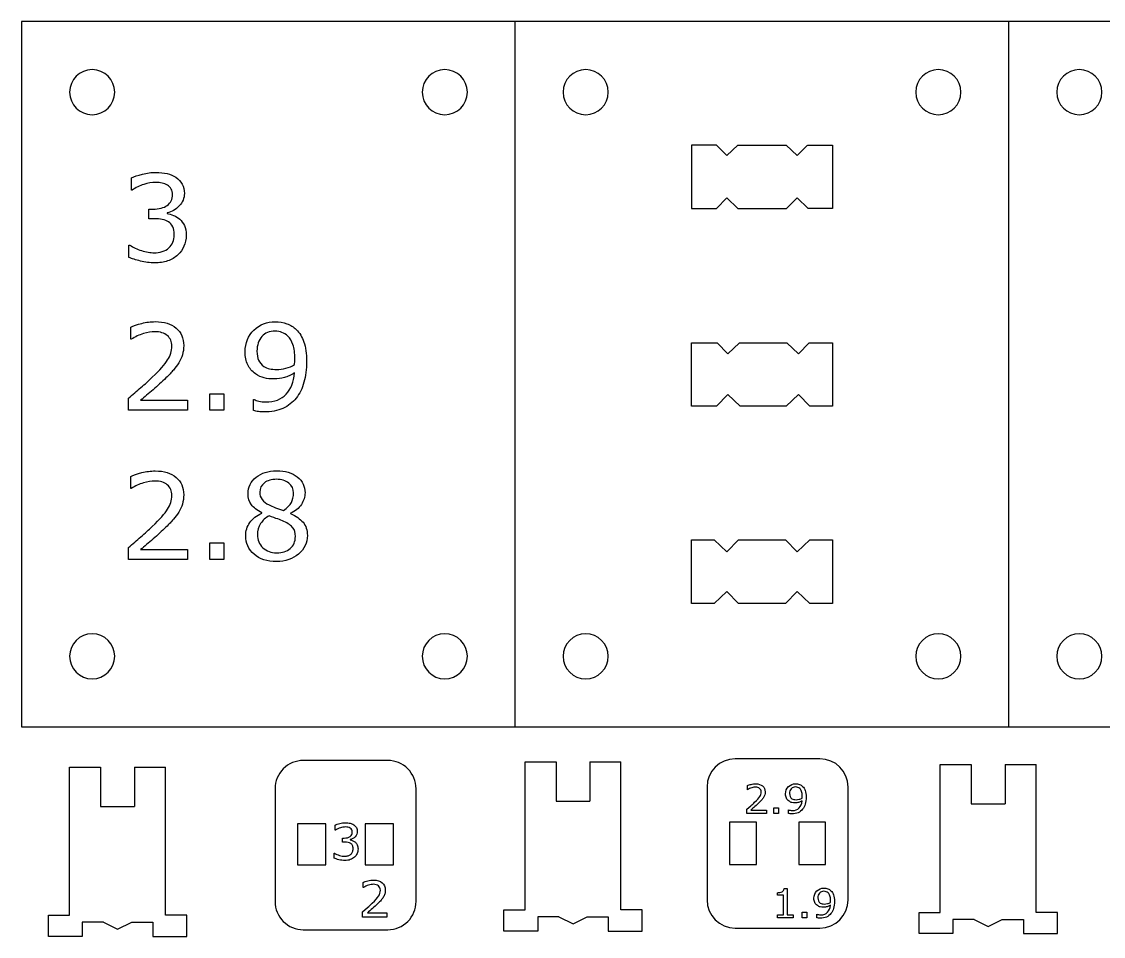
# Model space of a CAD drawing. Header units: millimetres. Extents: x 31 to 171, y 179 to 244.
# Drawn here: x 30.8 to 107.5, y 179.1 to 243.9 of the extents above; entities that cross this region are included whole.
import ezdxf

# ---------------------------------------------------------------- set-up
doc = ezdxf.new("R2010")
doc.units = ezdxf.units.MM
doc.layers.add('Шар_1', color=7, linetype='CONTINUOUS')

msp = doc.modelspace()

# ---------------------------------------------------------------- linework, layer by layer
at = {"layer": 'Шар_1', "color": 7}
msp.add_lwpolyline([(30.823958, 193.9479), (65.82394, 193.9479), (65.82394, 243.948855), (30.823958, 243.948855)], close=True, dxfattribs=at)
for points in [[(65.814794, 193.94555), (100.81478, 193.94555), (100.81478, 243.946508), (65.814794, 243.946508)], [(100.81083, 193.94549), (135.81082, 193.94549), (135.81082, 243.946446), (100.81083, 243.946446)], [(34.226503, 191.08813), (36.426502, 191.08813)], [(34.226503, 180.589476), (34.226503, 191.08813)], [(36.426502, 191.08813), (36.426502, 188.288842)], [(36.626501, 180.089415), (37.6265, 179.589353), (38.626499, 180.089415), (40.126497, 180.089415), (40.126497, 179.089291), (42.526498, 179.089291), (42.526498, 180.589476), (41.026497, 180.589476), (41.026497, 191.08813)], [(38.826498, 191.08813), (41.026497, 191.08813)], [(38.826498, 191.08813), (38.826498, 188.288842)], [(56.788301, 191.56119), (50.78808, 191.56119)], [(66.515603, 191.46613), (68.715602, 191.46613)], [(66.515603, 180.967476), (66.515603, 191.46613)], [(68.715602, 191.46613), (68.715602, 188.666842)], [(68.915601, 180.467415), (69.9156, 179.967353), (70.915599, 180.467415), (72.415597, 180.467415), (72.415597, 179.467291), (74.815598, 179.467291), (74.815598, 180.967476), (73.315597, 180.967476), (73.315597, 191.46613)], [(71.115598, 191.46613), (73.315597, 191.46613)], [(71.115598, 191.46613), (71.115598, 188.666842)], [(87.419642, 191.68025), (81.419686, 191.68025)], [(95.952903, 191.28313), (98.152902, 191.28313)], [(95.952903, 180.784476), (95.952903, 191.28313)], [(98.152902, 191.28313), (98.152902, 188.483842)], [(98.352901, 180.284415), (99.3529, 179.784353), (100.352899, 180.284415), (101.852897, 180.284415), (101.852897, 179.284291), (104.252898, 179.284291), (104.252898, 180.784476), (102.752897, 180.784476), (102.752897, 191.28313)], [(100.552898, 191.28313), (102.752897, 191.28313)], [(100.552898, 191.28313), (100.552898, 188.483842)], [(48.788094, 189.56094), (48.788094, 181.56258)], [(58.788286, 181.56258), (58.788286, 189.56094)], [(79.4197, 189.68), (79.4197, 181.679)], [(89.419627, 181.679), (89.419627, 189.68)], [(68.715602, 188.666842), (71.115598, 188.666842)], [(36.426502, 188.288842), (38.826498, 188.288842)], [(98.152902, 188.483842), (100.552898, 188.483842)], [(32.726502, 180.589476), (34.226503, 180.589476)], [(32.726502, 179.089291), (32.726502, 180.589476)], [(65.015602, 180.967476), (66.515603, 180.967476)], [(65.015602, 179.467291), (65.015602, 180.967476)], [(67.415603, 180.467415), (67.415603, 179.467291)], [(68.915601, 180.467415), (67.415603, 180.467415)], [(94.452902, 180.784476), (95.952903, 180.784476)], [(94.452902, 179.284291), (94.452902, 180.784476)], [(96.852903, 180.284415), (96.852903, 179.284291)], [(98.352901, 180.284415), (96.852903, 180.284415)], [(35.126503, 180.089415), (35.126503, 179.089291)], [(36.626501, 180.089415), (35.126503, 180.089415)], [(50.78808, 179.56233), (56.788301, 179.56233)], [(67.415603, 179.467291), (65.015602, 179.467291)], [(81.419686, 179.67875), (87.419642, 179.67875)], [(35.126503, 179.089291), (32.726502, 179.089291)], [(96.852903, 179.284291), (94.452902, 179.284291)]]:
    msp.add_lwpolyline(points, dxfattribs=at)
at = {"layer": 'Шар_1', "color": 1}
for points in [[(37.423949, 238.948468)], [(62.423949, 238.948468)], [(72.414784, 238.946121)], [(97.414784, 238.946121)], [(107.41082, 238.946059)], [(37.423949, 198.94847)], [(62.423949, 198.94847)], [(72.414784, 198.946123)], [(97.414784, 198.946123)], [(107.41082, 198.946061)]]:
    msp.add_lwpolyline(points, close=True, dxfattribs=at)
for points in [[(80.814784, 234.445321), (80.077764, 235.196738), (78.314794, 235.196738), (78.314794, 230.696175), (80.077764, 230.696175)], [(80.814784, 234.445321), (81.605114, 235.196738)], [(81.605114, 235.196738), (85.024454, 235.196738)], [(85.814784, 234.445321), (85.024454, 235.196738)], [(85.814784, 234.445321), (86.551804, 235.196738)], [(86.552414, 235.196738), (88.314774, 235.196738)], [(88.314774, 235.196738), (88.314774, 230.696175)], [(80.814784, 231.444946), (80.077764, 230.696175)], [(80.814784, 231.444946), (81.605114, 230.696175), (85.051574, 230.696175)], [(85.814784, 231.444946), (85.051574, 230.696175)], [(85.814784, 231.444946), (86.577994, 230.696175)], [(88.314774, 230.696175), (86.577994, 230.696175)], [(78.314794, 221.176467), (80.129124, 221.176467)], [(78.314794, 216.675904), (78.314794, 221.176467)], [(80.893274, 220.398592), (80.129124, 221.176467)], [(80.893274, 220.398592), (81.712694, 221.176467)], [(81.712694, 221.176467), (85.073864, 221.176467)], [(85.893274, 220.398592), (85.073864, 221.176467)], [(85.893274, 220.398592), (86.657424, 221.176467)], [(86.657424, 221.176467), (88.314774, 221.176467)], [(88.314774, 221.176467), (88.314774, 216.675904)], [(80.893274, 217.498759), (80.085094, 216.675904)], [(80.893274, 217.498759), (81.759914, 216.675904)], [(85.893274, 217.498759), (85.026644, 216.675904)], [(85.893274, 217.498759), (86.701454, 216.675904)], [(80.085094, 216.675904), (78.314794, 216.675904)], [(85.026644, 216.675904), (81.759914, 216.675904)], [(88.314774, 216.675904), (86.701454, 216.675904)], [(78.314794, 207.195884), (79.919064, 207.195884)], [(78.314794, 202.695321), (78.314794, 207.195884)], [(80.814784, 206.346571), (79.919064, 207.195884)], [(80.814784, 206.346571), (81.650074, 207.195884)], [(81.650074, 207.195884), (84.979494, 207.195884)], [(85.814784, 206.346571), (84.979494, 207.195884)], [(85.814784, 206.346571), (86.710504, 207.195884)], [(86.710504, 207.195884), (88.314774, 207.195884)], [(88.314774, 207.195884), (88.314774, 202.695321)], [(80.814784, 203.54728), (79.919064, 202.695321)], [(80.814784, 203.54728), (81.650074, 202.695321)], [(85.814784, 203.54728), (84.979494, 202.695321)], [(85.814784, 203.54728), (86.710504, 202.695321)], [(79.919064, 202.695321), (78.314794, 202.695321)], [(84.979494, 202.695321), (81.650074, 202.695321)], [(88.314774, 202.695321), (86.710504, 202.695321)], [(82.919873, 187.17969), (81.019636, 187.17969)], [(81.019636, 187.17969), (81.019636, 184.17931)], [(82.919873, 184.17931), (82.919873, 187.17969)], [(85.919719, 187.17969), (85.919719, 184.17931)], [(87.819692, 187.17969), (85.919719, 187.17969)], [(87.819692, 184.17931), (87.819692, 187.17969)], [(52.38828, 187.06063), (50.388294, 187.06063)], [(50.388294, 187.06063), (50.388294, 184.16079)], [(52.38828, 184.16079), (52.38828, 187.06063)], [(55.188101, 187.06063), (55.188101, 184.16079)], [(57.188086, 187.06063), (55.188101, 187.06063)], [(57.188086, 184.16079), (57.188086, 187.06063)], [(50.388294, 184.16079), (52.38828, 184.16079)], [(55.188101, 184.16079), (57.188086, 184.16079)], [(81.019636, 184.17931), (82.919873, 184.17931)], [(85.919719, 184.17931), (87.819692, 184.17931)]]:
    msp.add_lwpolyline(points, dxfattribs=at)
at = {"layer": 'Шар_1', "color": 3}
for points in [[(38.650814, 232.005626), (38.609474, 232.005626), (38.609474, 232.869656)], [(40.225914, 229.971643), (39.853844, 229.971643), (39.853844, 230.657906), (40.143232, 230.657906)], [(41.143685, 230.397458), (41.143685, 230.339578)], [(38.431708, 227.234864), (38.431708, 228.098895), (38.493718, 228.098895)], [(38.601208, 221.422299), (38.559868, 221.422299), (38.559868, 222.290463)], [(42.57409, 216.391082), (38.406903, 216.391082), (38.406903, 217.255111)], [(39.262668, 217.098015), (42.574092, 217.098015), (42.57409, 216.391082)], [(47.270445, 216.366262), (47.270445, 217.155876), (47.311785, 217.155876)], [(38.601208, 210.838965), (38.559868, 210.838965), (38.559868, 211.707129)], [(47.845085, 209.094369), (47.845085, 209.119159)], [(49.891473, 209.086087), (49.891473, 209.061297)], [(42.57409, 205.807749), (38.406903, 205.807749), (38.406903, 206.671778)], [(39.262668, 206.514682), (42.574092, 206.514682), (42.57409, 205.807749)], [(82.297748, 189.48991), (82.283968, 189.48991), (82.283968, 189.7793)], [(86.440149, 188.96172), (86.440143, 188.96207)], [(83.622047, 187.81279), (82.232981, 187.81279), (82.232981, 188.1008), (82.522369, 188.34884)], [(82.518228, 188.04852), (83.62204, 188.04852), (83.622047, 187.81279)], [(85.187505, 187.80426), (85.187505, 188.06743), (85.201285, 188.06743)], [(53.073649, 186.62143), (53.056419, 186.62143), (53.056419, 186.98144)], [(53.729943, 185.77402), (53.57491, 185.77402), (53.57491, 186.05995), (53.695489, 186.05995)], [(54.112334, 185.95134), (54.112334, 185.92724)], [(52.98236, 184.63356), (52.98236, 184.99357), (53.0082, 184.99357)], [(55.062204, 182.55721), (55.044974, 182.55721), (55.044974, 182.91894)], [(85.514137, 180.41519), (84.403435, 180.41519), (84.403435, 180.62465), (84.830628, 180.62465), (84.830628, 181.99993), (84.403435, 181.99993), (84.403435, 182.18735)], [(84.881618, 182.47396), (85.095215, 182.47396), (85.095215, 180.62463), (85.514139, 180.62463), (85.514137, 180.41519)], [(56.717568, 180.46085), (54.981244, 180.46085), (54.981244, 180.82086), (55.342978, 181.13092)], [(88.449373, 181.56415), (88.449367, 181.56447)], [(55.337803, 180.75537), (56.71756, 180.75537), (56.717568, 180.46085)], [(87.196729, 180.40666), (87.196729, 180.66987), (87.210509, 180.66987)]]:
    msp.add_lwpolyline(points, dxfattribs=at)
for points in [[(42.032521, 229.938569)], [(50.193326, 220.016701)], [(51.028352, 219.838908)], [(45.157911, 216.391082), (44.169859, 216.391082), (44.169859, 217.569304), (45.157911, 217.569304)], [(50.102312, 210.528908)], [(50.230471, 207.444859)], [(51.082098, 207.523405)], [(45.157911, 205.807749), (44.169859, 205.807749), (44.169859, 206.985971), (45.157911, 206.985971)], [(86.161866, 189.02134)], [(84.483323, 187.81279), (84.153971, 187.81279), (84.153971, 188.20553), (84.483323, 188.20553)], [(54.482681, 185.76012)], [(88.171091, 181.62374)], [(86.492547, 180.41519), (86.163195, 180.41519), (86.163195, 180.80793), (86.492547, 180.80793)]]:
    msp.add_lwpolyline(points, close=True, dxfattribs=at)
at = {"layer": 'Шар_1', "color": 1}
for points in [[(35.823949, 240.547902), (34.940514, 240.547902), (34.224261, 239.831903), (34.223949, 238.948468)], [(37.423949, 238.948468), (37.423637, 239.831903), (36.707384, 240.547902), (35.823949, 240.547902)], [(60.823949, 240.547902), (59.940514, 240.547902), (59.224261, 239.831903), (59.223949, 238.948468)], [(62.423949, 238.948468), (62.423637, 239.831903), (61.707384, 240.547902), (60.823949, 240.547902)], [(70.814784, 240.545555), (69.931349, 240.545555), (69.215096, 239.829556), (69.214784, 238.946121)], [(72.414784, 238.946121), (72.414472, 239.829556), (71.698219, 240.545555), (70.814784, 240.545555)], [(95.814784, 240.545555), (94.931349, 240.545555), (94.215096, 239.829556), (94.214784, 238.946121)], [(97.414784, 238.946121), (97.414472, 239.829556), (96.698219, 240.545555), (95.814784, 240.545555)], [(105.81082, 240.545493), (104.927385, 240.545493), (104.211132, 239.829494), (104.21082, 238.946059)], [(107.41082, 238.946059), (107.410508, 239.829494), (106.694255, 240.545493), (105.81082, 240.545493)], [(34.223949, 238.948468), (34.224261, 238.065033), (34.940514, 237.349034), (35.823949, 237.349034)], [(35.823949, 237.349034), (36.707384, 237.349034), (37.423637, 238.065033), (37.423949, 238.948468)], [(59.223949, 238.948468), (59.224261, 238.065033), (59.940514, 237.349034), (60.823949, 237.349034)], [(60.823949, 237.349034), (61.707384, 237.349034), (62.423637, 238.065033), (62.423949, 238.948468)], [(69.214784, 238.946121), (69.215096, 238.062686), (69.931349, 237.346687), (70.814784, 237.346687)], [(70.814784, 237.346687), (71.698219, 237.346687), (72.414472, 238.062686), (72.414784, 238.946121)], [(94.214784, 238.946121), (94.215096, 238.062686), (94.931349, 237.346687), (95.814784, 237.346687)], [(95.814784, 237.346687), (96.698219, 237.346687), (97.414472, 238.062686), (97.414784, 238.946121)], [(104.21082, 238.946059), (104.211132, 238.062624), (104.927385, 237.346625), (105.81082, 237.346625)], [(105.81082, 237.346625), (106.694255, 237.346625), (107.410508, 238.062624), (107.41082, 238.946059)], [(35.823949, 200.547904), (34.940514, 200.547904), (34.224261, 199.831905), (34.223949, 198.94847)], [(37.423949, 198.94847), (37.423637, 199.831905), (36.707384, 200.547904), (35.823949, 200.547904)], [(60.823949, 200.547904), (59.940514, 200.547904), (59.224261, 199.831905), (59.223949, 198.94847)], [(62.423949, 198.94847), (62.423637, 199.831905), (61.707384, 200.547904), (60.823949, 200.547904)], [(70.814784, 200.545557), (69.931349, 200.545557), (69.215096, 199.829558), (69.214784, 198.946123)], [(72.414784, 198.946123), (72.414472, 199.829558), (71.698219, 200.545557), (70.814784, 200.545557)], [(95.814784, 200.545557), (94.931349, 200.545557), (94.215096, 199.829558), (94.214784, 198.946123)], [(97.414784, 198.946123), (97.414472, 199.829558), (96.698219, 200.545557), (95.814784, 200.545557)], [(105.81082, 200.545495), (104.927385, 200.545495), (104.211132, 199.829496), (104.21082, 198.946061)], [(107.41082, 198.946061), (107.410508, 199.829496), (106.694255, 200.545495), (105.81082, 200.545495)], [(34.223949, 198.94847), (34.224261, 198.065035), (34.940514, 197.349036), (35.823949, 197.349036)], [(35.823949, 197.349036), (36.707384, 197.349036), (37.423637, 198.065035), (37.423949, 198.94847)], [(59.223949, 198.94847), (59.224261, 198.065035), (59.940514, 197.349036), (60.823949, 197.349036)], [(60.823949, 197.349036), (61.707384, 197.349036), (62.423637, 198.065035), (62.423949, 198.94847)], [(69.214784, 198.946123), (69.215096, 198.062688), (69.931349, 197.346689), (70.814784, 197.346689)], [(70.814784, 197.346689), (71.698219, 197.346689), (72.414472, 198.062688), (72.414784, 198.946123)], [(94.214784, 198.946123), (94.215096, 198.062688), (94.931349, 197.346689), (95.814784, 197.346689)], [(95.814784, 197.346689), (96.698219, 197.346689), (97.414472, 198.062688), (97.414784, 198.946123)], [(104.21082, 198.946061), (104.211132, 198.062626), (104.927385, 197.346627), (105.81082, 197.346627)], [(105.81082, 197.346627), (106.694255, 197.346627), (107.410508, 198.062626), (107.41082, 198.946061)]]:
    msp.add_open_spline(points, degree=3, dxfattribs=at)
at = {"layer": 'Шар_1', "color": 3}
for points in [[(39.39082, 233.134239), (39.718794, 233.216922), (40.035743, 233.258263), (40.341667, 233.258263)], [(40.341667, 233.258263), (40.64208, 233.258263), (40.906663, 233.230703), (41.135417, 233.175583)], [(41.135417, 233.175583), (41.364172, 233.120463), (41.570877, 233.032269), (41.755534, 232.911)], [(38.609474, 232.869656), (38.805155, 232.966119), (39.065603, 233.054313), (39.39082, 233.134239)], [(39.485905, 232.402501), (39.191004, 232.308794), (38.912641, 232.176503), (38.650814, 232.005626)], [(40.320996, 232.543061), (40.059168, 232.543061), (39.780804, 232.496208), (39.485905, 232.402501)], [(40.779882, 232.501721), (40.644835, 232.529281), (40.491873, 232.543061), (40.320996, 232.543061)], [(41.16022, 232.352893), (41.04171, 232.424551), (40.914931, 232.47416), (40.779882, 232.501721)], [(41.755534, 232.911), (41.953971, 232.778709), (42.104178, 232.618856), (42.206154, 232.431443)], [(42.206154, 232.431443), (42.308127, 232.24403), (42.359114, 232.024922), (42.359114, 231.774119)], [(41.143688, 230.918355), (41.394492, 231.094744), (41.519894, 231.351059), (41.519894, 231.6873)], [(41.424804, 232.075907), (41.361417, 232.188906), (41.273223, 232.281235), (41.16022, 232.352893)], [(41.519894, 231.6873), (41.519894, 231.836128), (41.488197, 231.965664), (41.424804, 232.075907)], [(42.359114, 231.774119), (42.359114, 231.432365), (42.237847, 231.133331), (41.995312, 230.877016)], [(40.143232, 230.657906), (40.562155, 230.657906), (40.895641, 230.744722), (41.143688, 230.918355)], [(41.995312, 230.877016), (41.755535, 230.623457), (41.471659, 230.463604), (41.143685, 230.397458)], [(41.143685, 230.339578), (41.275976, 230.317531), (41.42756, 230.270678), (41.598437, 230.199018)], [(41.598437, 230.199018), (41.769314, 230.130116), (41.914008, 230.0433), (42.032521, 229.938569)], [(40.796422, 229.922033), (40.620033, 229.955106), (40.429864, 229.971643), (40.225914, 229.971643)], [(41.247042, 229.7484), (41.123017, 229.833839), (40.972811, 229.891716), (40.796422, 229.922033)], [(41.53643, 229.40527), (41.467527, 229.551341), (41.371065, 229.665718), (41.247042, 229.7484)], [(41.643917, 228.859567), (41.643917, 229.080053), (41.608088, 229.261954), (41.53643, 229.40527)], [(42.032523, 229.938575), (42.164814, 229.820064), (42.273679, 229.671235), (42.359116, 229.49209)], [(42.359116, 229.49209), (42.444555, 229.312946), (42.487275, 229.081436), (42.487275, 228.797559)], [(41.548827, 228.305596), (41.61222, 228.451667), (41.643917, 228.636324), (41.643917, 228.859567)], [(42.487275, 228.797559), (42.487275, 228.516439), (42.436287, 228.258746), (42.334312, 228.024481)], [(38.493718, 228.098895), (38.727983, 227.944554), (39.003591, 227.816396), (39.320541, 227.714421)], [(40.792285, 227.64827), (40.987966, 227.70615), (41.14644, 227.791588), (41.267707, 227.904585)], [(41.267707, 227.904585), (41.394486, 228.025852), (41.488193, 228.159523), (41.548827, 228.305596)], [(42.334312, 228.024481), (42.232338, 227.790214), (42.089022, 227.586264), (41.904364, 227.412632)], [(39.24613, 226.97028), (38.915401, 227.050207), (38.643927, 227.138402), (38.431708, 227.234864)], [(39.320541, 227.714421), (39.637488, 227.612447), (39.943413, 227.56146), (40.238314, 227.56146)], [(40.238314, 227.56146), (40.411946, 227.56146), (40.596603, 227.590397), (40.792285, 227.64827)], [(41.904364, 227.412632), (41.697659, 227.219707), (41.453747, 227.076391), (41.172627, 226.982684)], [(40.254853, 226.846257), (39.9131, 226.846257), (39.576859, 226.887598), (39.24613, 226.97028)], [(41.172627, 226.982684), (40.894262, 226.891733), (40.588338, 226.846257), (40.254853, 226.846257)], [(38.559868, 222.290463), (38.755548, 222.386926), (39.015997, 222.475121), (39.341214, 222.555046)], [(39.341214, 222.555046), (39.669188, 222.634973), (39.986137, 222.674937), (40.29206, 222.674937)], [(40.29206, 222.674937), (40.923203, 222.674937), (41.417919, 222.521974), (41.776209, 222.216049)], [(47.291113, 222.079598), (47.704524, 222.473716), (48.208886, 222.670775), (48.804199, 222.670775)], [(48.804199, 222.670775), (49.101855, 222.670775), (49.377463, 222.623922), (49.631022, 222.530215)], [(49.631022, 222.530215), (49.884581, 222.439266), (50.106445, 222.301462), (50.296615, 222.116804)], [(39.456968, 221.827442), (39.164824, 221.739247), (38.879571, 221.6042), (38.601208, 221.422299)], [(40.27139, 221.959733), (40.020586, 221.959733), (39.749112, 221.915636), (39.456968, 221.827442)], [(41.151955, 221.686882), (40.942493, 221.868783), (40.648971, 221.959733), (40.27139, 221.959733)], [(41.470283, 220.938608), (41.470283, 221.258313), (41.364174, 221.507738), (41.151955, 221.686882)], [(41.776209, 222.216049), (42.134499, 221.91288), (42.313644, 221.500847), (42.313644, 220.97995)], [(46.670996, 220.54584), (46.670996, 221.174225), (46.877702, 221.685478), (47.291113, 222.079598)], [(48.795931, 221.996939), (48.399056, 221.996939), (48.084864, 221.872915), (47.853353, 221.624868)], [(49.279624, 221.914259), (49.130796, 221.969379), (48.969565, 221.996939), (48.795931, 221.996939)], [(49.697168, 221.649676), (49.567633, 221.773699), (49.428452, 221.861893), (49.279624, 221.914259)], [(50.06097, 221.046095), (49.972776, 221.305166), (49.851509, 221.50636), (49.697168, 221.649676)], [(50.296615, 222.116804), (50.530881, 221.88805), (50.711404, 221.59315), (50.838183, 221.232103)], [(41.17676, 219.958822), (41.372442, 220.261991), (41.470283, 220.588586), (41.470283, 220.938608)], [(42.313644, 220.97995), (42.313644, 220.745683), (42.283327, 220.526574), (42.222694, 220.322624)], [(47.853353, 221.624868), (47.6246, 221.376821), (47.510223, 221.028177), (47.510223, 220.578936)], [(50.193262, 220.0167), (50.193262, 220.443893), (50.149165, 220.787024), (50.06097, 221.046095)], [(50.838183, 221.232103), (50.964962, 220.873813), (51.028352, 220.409415), (51.028352, 219.838908)], [(42.222694, 220.322624), (42.164814, 220.121431), (42.077997, 219.929884), (41.962243, 219.747983)], [(46.852897, 219.615666), (46.73163, 219.874737), (46.670996, 220.184795), (46.670996, 220.54584)], [(47.510223, 220.578936), (47.510223, 220.31711), (47.54743, 220.103515), (47.621843, 219.93815)], [(40.089489, 218.73926), (40.618656, 219.25189), (40.981079, 219.658411), (41.17676, 219.958822)], [(41.962243, 219.747983), (41.854757, 219.577106), (41.727978, 219.408986), (41.581905, 219.243621)], [(47.402735, 218.974876), (47.1602, 219.142998), (46.976921, 219.356595), (46.852897, 219.615666)], [(47.621843, 219.93815), (47.696258, 219.772785), (47.82166, 219.628091), (47.998049, 219.504066)], [(47.998049, 219.504066), (48.122072, 219.418629), (48.258497, 219.360751), (48.407325, 219.330434)], [(48.903418, 219.289094), (49.118392, 219.289094), (49.336122, 219.318034), (49.556609, 219.375914)], [(49.556609, 219.375914), (49.777095, 219.433794), (49.983801, 219.517854), (50.176726, 219.628094)], [(50.176726, 219.628094), (50.179459, 219.685974), (50.182226, 219.742474), (50.185026, 219.797594)], [(50.185026, 219.797594), (50.190559, 219.855474), (50.193326, 219.92851), (50.193326, 220.016701)], [(51.028353, 219.838934), (51.028353, 219.301498), (50.966342, 218.813672), (50.842319, 218.375457)], [(39.275067, 217.999252), (39.567211, 218.247299), (39.838685, 218.493968), (40.089489, 218.73926)], [(41.056874, 218.693783), (40.761973, 218.404396), (40.457426, 218.123276), (40.143233, 217.850424)], [(41.581905, 219.243621), (41.438589, 219.078257), (41.263579, 218.894978), (41.056874, 218.693783)], [(48.018717, 218.685488), (47.814767, 218.735095), (47.60944, 218.831557), (47.402735, 218.974876)], [(48.709115, 218.611078), (48.455556, 218.611078), (48.225424, 218.635881), (48.018717, 218.685488)], [(48.407325, 219.330434), (48.556153, 219.302874), (48.721517, 219.289094), (48.903418, 219.289094)], [(49.449121, 218.710298), (49.223122, 218.644151), (48.976454, 218.611078), (48.709115, 218.611078)], [(50.172592, 219.041027), (49.916276, 218.886687), (49.675119, 218.776444), (49.449121, 218.710298)], [(49.569011, 217.527941), (49.916277, 217.8945), (50.117471, 218.398862), (50.172592, 219.041027)], [(38.406903, 217.255111), (38.696292, 217.503158), (38.98568, 217.751205), (39.275067, 217.999252)], [(40.143233, 217.850424), (39.82904, 217.580328), (39.535519, 217.329525), (39.262668, 217.098015)], [(50.842319, 218.375457), (50.721052, 217.93724), (50.536395, 217.563792), (50.288348, 217.255111)], [(47.311785, 217.155876), (47.39171, 217.114536), (47.504709, 217.074573), (47.650782, 217.035988)], [(48.138608, 216.982238), (48.7477, 216.982238), (49.224501, 217.164139), (49.569011, 217.527941)], [(50.288348, 217.255111), (50.037544, 216.940918), (49.723351, 216.698384), (49.34577, 216.527507)], [(47.609442, 216.295982), (47.482663, 216.309755), (47.369664, 216.333182), (47.270445, 216.366262)], [(48.014585, 216.271192), (47.871269, 216.271192), (47.736221, 216.279455), (47.609442, 216.295982)], [(47.650782, 217.035988), (47.796853, 217.000155), (47.959462, 216.982238), (48.138608, 216.982238)], [(49.34577, 216.527507), (48.968187, 216.35663), (48.524458, 216.271192), (48.014585, 216.271192)], [(38.559868, 211.707129), (38.755548, 211.803593), (39.015997, 211.891788), (39.341214, 211.971713)], [(39.341214, 211.971713), (39.669188, 212.05164), (39.986137, 212.091603), (40.29206, 212.091603)], [(40.29206, 212.091603), (40.923203, 212.091603), (41.417919, 211.93864), (41.776209, 211.632715)], [(47.444077, 211.640969), (47.824416, 211.94965), (48.308107, 212.10399), (48.89515, 212.10399)], [(48.89515, 212.10399), (49.509756, 212.10399), (50.000338, 211.95654), (50.366895, 211.661641)], [(39.456968, 211.244109), (39.164824, 211.155914), (38.879571, 211.020866), (38.601208, 210.838965)], [(40.27139, 211.3764), (40.020586, 211.3764), (39.749112, 211.332303), (39.456968, 211.244109)], [(41.151955, 211.103549), (40.942493, 211.28545), (40.648971, 211.3764), (40.27139, 211.3764)], [(41.470283, 210.355275), (41.470283, 210.67498), (41.364174, 210.924405), (41.151955, 211.103549)], [(41.776209, 211.632715), (42.134499, 211.329547), (42.313644, 210.917514), (42.313644, 210.396616)], [(46.87357, 210.483417), (46.87357, 210.946438), (47.063739, 211.332288), (47.444077, 211.640969)], [(48.035254, 211.248244), (47.814768, 211.082879), (47.704525, 210.859637), (47.704525, 210.578517)], [(48.891017, 211.496291), (48.543752, 211.496291), (48.258497, 211.413609), (48.035254, 211.248244)], [(49.759181, 211.231708), (49.533183, 211.408097), (49.243795, 211.496291), (48.891017, 211.496291)], [(50.102312, 210.528908), (50.102312, 210.823807), (49.987935, 211.058074), (49.759181, 211.231708)], [(50.366895, 211.661641), (50.733454, 211.36674), (50.916734, 210.991914), (50.916734, 210.537162)], [(41.17676, 209.375489), (41.372442, 209.678657), (41.470283, 210.005252), (41.470283, 210.355275)], [(42.313644, 210.396616), (42.313644, 210.162349), (42.283327, 209.94324), (42.222694, 209.739291)], [(47.109213, 209.697935), (46.952118, 209.907397), (46.87357, 210.169224), (46.87357, 210.483417)], [(47.704525, 210.578517), (47.704525, 210.38008), (47.759647, 210.207825), (47.86989, 210.061752)], [(49.945215, 209.850913), (50.049946, 210.046594), (50.102312, 210.272592), (50.102312, 210.528908)], [(50.916734, 210.537162), (50.916734, 210.258797), (50.829917, 209.984567), (50.656283, 209.714472)], [(40.089489, 208.155926), (40.618656, 208.668557), (40.981079, 209.075078), (41.17676, 209.375489)], [(42.222694, 209.739291), (42.164814, 209.538098), (42.077997, 209.346551), (41.962243, 209.16465)], [(47.845085, 209.119159), (47.514356, 209.295548), (47.269065, 209.488474), (47.109213, 209.697935)], [(47.86989, 210.061752), (47.98289, 209.918436), (48.152389, 209.790279), (48.378387, 209.67728)], [(48.378387, 209.67728), (48.480361, 209.627673), (48.626433, 209.562905), (48.816603, 209.482976)], [(48.816603, 209.482976), (49.009528, 209.403051), (49.196942, 209.336905), (49.378843, 209.284538)], [(49.378843, 209.284538), (49.651694, 209.466439), (49.840484, 209.655231), (49.945215, 209.850913)], [(50.656283, 209.714472), (50.482651, 209.447133), (50.227714, 209.237672), (49.891473, 209.086087)], [(41.581905, 208.660288), (41.438589, 208.494923), (41.263579, 208.311644), (41.056874, 208.11045)], [(41.962243, 209.16465), (41.854757, 208.993773), (41.727978, 208.825653), (41.581905, 208.660288)], [(47.005861, 208.432911), (47.204298, 208.711276), (47.48404, 208.931762), (47.845085, 209.094369)], [(48.365984, 208.9042), (48.117937, 208.769153), (47.918121, 208.585874), (47.766538, 208.354364)], [(48.981968, 208.685093), (48.827628, 208.73746), (48.6223, 208.810495), (48.365984, 208.9042)], [(49.40778, 208.515593), (49.278245, 208.576226), (49.136308, 208.632726), (48.981968, 208.685093)], [(49.891473, 209.061297), (50.277324, 208.895932), (50.572224, 208.691983), (50.776174, 208.449448)], [(39.275067, 207.415918), (39.567211, 207.663965), (39.838685, 207.910635), (40.089489, 208.155926)], [(41.056874, 208.11045), (40.761973, 207.821063), (40.457426, 207.539943), (40.143233, 207.26709)], [(46.708205, 207.506869), (46.708205, 207.848622), (46.807424, 208.157303), (47.005861, 208.432911)], [(47.766538, 208.354364), (47.61771, 208.122853), (47.543296, 207.861026), (47.543296, 207.568882)], [(50.06097, 208.052572), (49.950727, 208.206913), (49.732997, 208.361253), (49.40778, 208.515593)], [(50.230471, 207.444859), (50.230471, 207.698418), (50.173971, 207.900989), (50.06097, 208.052572)], [(50.776174, 208.449448), (50.980123, 208.206913), (51.082098, 207.898232), (51.082098, 207.523405)], [(38.406903, 206.671778), (38.696292, 206.919825), (38.98568, 207.167871), (39.275067, 207.415918)], [(40.143233, 207.26709), (39.82904, 206.996995), (39.535519, 206.746192), (39.262668, 206.514682)], [(47.299382, 206.183952), (46.905264, 206.528463), (46.708205, 206.969435), (46.708205, 207.506869)], [(47.543296, 207.568882), (47.543296, 207.196811), (47.671453, 206.889508), (47.927767, 206.646973)], [(49.866668, 206.593231), (50.109203, 206.799936), (50.230471, 207.083812), (50.230471, 207.444859)], [(51.082098, 207.523405), (51.082098, 206.991484), (50.874014, 206.549134), (50.457845, 206.196356)], [(47.927767, 206.646973), (48.184083, 206.404438), (48.5093, 206.283171), (48.903418, 206.283171)], [(48.903418, 206.283171), (49.305805, 206.283171), (49.626889, 206.386524), (49.866668, 206.593231)], [(48.89515, 205.667189), (48.228179, 205.667189), (47.696257, 205.839443), (47.299382, 206.183952)], [(50.457845, 206.196356), (50.044434, 205.843578), (49.523535, 205.667189), (48.89515, 205.667189)], [(82.283968, 189.7793), (82.349195, 189.811433), (82.436011, 189.840833), (82.544418, 189.8675)], [(82.583002, 189.62496), (82.485621, 189.59556), (82.390536, 189.550543), (82.297748, 189.48991)], [(82.544418, 189.8675), (82.653743, 189.894167), (82.759393, 189.9075), (82.861368, 189.9075)], [(82.854477, 189.66906), (82.770876, 189.66906), (82.680384, 189.65436), (82.583002, 189.62496)], [(83.147999, 189.57806), (83.078178, 189.638727), (82.980338, 189.66906), (82.854477, 189.66906)], [(82.861368, 189.9075), (83.071749, 189.9075), (83.236654, 189.85651), (83.356085, 189.75453)], [(83.254109, 189.32863), (83.254109, 189.435197), (83.218739, 189.51834), (83.147999, 189.57806)], [(83.356085, 189.75453), (83.475515, 189.653477), (83.53523, 189.516133), (83.53523, 189.3425)], [(84.987693, 189.19731), (84.987693, 189.40677), (85.056595, 189.577187), (85.194399, 189.70856)], [(85.194399, 189.70856), (85.332203, 189.839933), (85.500324, 189.90562), (85.698763, 189.90562)], [(85.381805, 189.55748), (85.305553, 189.474793), (85.267427, 189.358577), (85.267427, 189.20883)], [(85.695998, 189.6815), (85.563706, 189.6815), (85.458975, 189.64016), (85.381805, 189.55748)], [(85.857229, 189.6539), (85.807622, 189.6723), (85.753879, 189.6815), (85.695998, 189.6815)], [(85.698763, 189.90562), (85.797982, 189.90562), (85.889851, 189.89002), (85.974371, 189.85882)], [(85.996412, 189.5657), (85.953232, 189.607033), (85.906838, 189.636433), (85.857229, 189.6539)], [(85.974371, 189.85882), (86.058891, 189.828487), (86.132846, 189.782553), (86.196236, 189.72102)], [(86.117679, 189.3645), (86.088279, 189.45086), (86.047857, 189.517927), (85.996412, 189.5657)], [(86.196236, 189.72102), (86.274325, 189.644767), (86.334499, 189.546467), (86.376759, 189.42612)], [(82.793844, 188.59551), (82.970233, 188.76639), (83.091042, 188.9019), (83.156269, 189.00204)], [(83.29131, 188.76372), (83.243537, 188.708587), (83.1852, 188.647493), (83.116299, 188.58044)], [(83.156269, 189.00204), (83.221496, 189.103093), (83.254109, 189.211957), (83.254109, 189.32863)], [(83.41809, 188.93184), (83.382263, 188.874907), (83.340003, 188.818867), (83.29131, 188.76372)], [(83.50491, 189.12339), (83.485617, 189.056323), (83.456677, 188.992473), (83.41809, 188.93184)], [(83.53523, 189.3425), (83.53523, 189.264413), (83.525123, 189.191377), (83.50491, 189.12339)], [(85.048323, 188.88725), (85.007903, 188.97361), (84.987693, 189.076963), (84.987693, 189.19731)], [(85.231602, 188.67365), (85.150757, 188.729717), (85.089664, 188.800917), (85.048323, 188.88725)], [(85.436931, 188.57725), (85.368947, 188.593783), (85.300504, 188.625917), (85.231602, 188.67365)], [(85.267427, 189.20883), (85.267427, 189.121557), (85.27983, 189.050357), (85.304637, 188.99523)], [(85.304637, 188.99523), (85.329444, 188.940097), (85.371244, 188.891867), (85.430038, 188.85054)], [(85.430038, 188.85054), (85.471378, 188.822073), (85.516854, 188.802773), (85.566465, 188.79264)], [(85.566465, 188.79264), (85.616072, 188.78344), (85.671193, 188.77884), (85.73183, 188.77884)], [(85.73183, 188.77884), (85.803488, 188.77884), (85.876065, 188.788473), (85.94956, 188.80774)], [(86.15489, 188.6958), (86.069452, 188.644333), (85.989066, 188.607583), (85.913733, 188.58555)], [(85.94956, 188.80774), (86.023056, 188.827007), (86.091958, 188.85504), (86.156266, 188.89184)], [(85.953696, 188.19143), (86.069452, 188.313617), (86.136517, 188.48174), (86.15489, 188.6958)], [(86.161779, 189.02137), (86.161779, 189.16377), (86.147079, 189.278147), (86.117679, 189.3645)], [(86.156266, 188.89184), (86.157199, 188.911107), (86.158133, 188.92994), (86.159066, 188.94834)], [(86.159066, 188.94834), (86.160933, 188.967607), (86.161866, 188.99194), (86.161866, 189.02134)], [(86.376759, 189.42612), (86.419019, 189.306687), (86.440149, 189.151887), (86.440149, 188.96172)], [(86.440143, 188.96207), (86.440143, 188.782923), (86.419473, 188.620317), (86.378133, 188.47425)], [(82.811751, 188.29932), (82.70702, 188.209287), (82.609179, 188.125687), (82.518228, 188.04852)], [(82.522369, 188.34884), (82.619751, 188.431527), (82.710243, 188.51375), (82.793844, 188.59551)], [(83.116299, 188.58044), (83.017998, 188.48398), (82.916482, 188.390273), (82.811751, 188.29932)], [(85.201285, 188.06743), (85.227925, 188.05363), (85.265592, 188.040297), (85.314285, 188.02743)], [(85.314285, 188.02743), (85.362978, 188.015497), (85.417181, 188.00953), (85.476894, 188.00953)], [(85.667064, 188.55245), (85.582544, 188.55245), (85.505833, 188.560717), (85.436931, 188.57725)], [(85.476894, 188.00953), (85.679925, 188.00953), (85.838859, 188.070163), (85.953696, 188.19143)], [(85.913733, 188.58555), (85.8384, 188.563483), (85.756177, 188.55245), (85.667064, 188.55245)], [(86.193476, 188.1008), (86.109875, 187.996067), (86.005143, 187.91522), (85.879282, 187.85826)], [(86.378133, 188.47425), (86.337713, 188.328177), (86.276161, 188.203693), (86.193476, 188.1008)], [(53.38198, 187.09169), (53.518635, 187.126157), (53.650696, 187.14339), (53.778165, 187.14339)], [(53.778165, 187.14339), (53.903336, 187.14339), (54.013579, 187.13189), (54.108893, 187.10889)], [(85.300504, 187.78086), (85.258244, 187.785527), (85.220578, 187.793327), (85.187505, 187.80426)], [(85.435553, 187.77286), (85.38778, 187.77286), (85.342763, 187.775527), (85.300504, 187.78086)], [(85.879282, 187.85826), (85.753421, 187.801327), (85.605511, 187.77286), (85.435553, 187.77286)], [(53.056419, 186.98144), (53.137952, 187.02164), (53.246473, 187.05839), (53.38198, 187.09169)], [(53.421603, 186.7868), (53.298728, 186.747733), (53.182744, 186.69261), (53.073649, 186.62143)], [(53.769557, 186.8454), (53.660462, 186.8454), (53.544478, 186.825867), (53.421603, 186.7868)], [(53.960759, 186.8282), (53.904492, 186.839667), (53.840758, 186.8454), (53.769557, 186.8454)], [(54.119233, 186.7662), (54.069853, 186.796067), (54.017028, 186.816733), (53.960759, 186.8282)], [(54.108893, 187.10889), (54.204207, 187.085957), (54.290334, 187.049207), (54.367275, 186.99864)], [(54.112344, 186.16847), (54.216845, 186.24197), (54.269096, 186.34877), (54.269096, 186.48887)], [(54.229476, 186.65079), (54.203063, 186.697857), (54.166315, 186.736327), (54.119233, 186.7662)], [(54.269096, 186.48887), (54.269096, 186.55087), (54.255889, 186.604843), (54.229476, 186.65079)], [(54.367275, 186.99864), (54.449957, 186.943507), (54.512543, 186.876903), (54.555032, 186.79883)], [(54.618762, 186.52494), (54.618762, 186.382547), (54.568234, 186.25795), (54.467178, 186.15115)], [(54.555032, 186.79883), (54.597519, 186.720743), (54.618762, 186.629447), (54.618762, 186.52494)], [(53.695489, 186.05995), (53.87004, 186.05995), (54.008991, 186.096123), (54.112344, 186.16847)], [(53.967654, 185.75332), (53.894159, 185.76712), (53.814922, 185.77402), (53.729943, 185.77402)], [(54.155412, 185.68092), (54.103732, 185.71652), (54.041146, 185.740653), (53.967654, 185.75332)], [(54.467178, 186.15115), (54.367271, 186.045503), (54.248989, 185.9789), (54.112334, 185.95134)], [(54.112334, 185.92724), (54.167454, 185.91804), (54.230614, 185.898507), (54.301814, 185.86864)], [(54.27599, 185.53795), (54.247283, 185.598817), (54.207091, 185.646473), (54.155412, 185.68092)], [(54.301814, 185.86864), (54.373013, 185.839907), (54.433302, 185.803733), (54.482681, 185.76012)], [(54.482691, 185.76003), (54.537811, 185.71063), (54.583171, 185.64862), (54.618772, 185.574)], [(53.0082, 184.99357), (53.105811, 184.929237), (53.220648, 184.875837), (53.352709, 184.83337)], [(53.352709, 184.83337), (53.484771, 184.790903), (53.612239, 184.76967), (53.735114, 184.76967)], [(53.965935, 184.80587), (54.047469, 184.830003), (54.1135, 184.865603), (54.164027, 184.91267)], [(54.164027, 184.91267), (54.216854, 184.963203), (54.255898, 185.018897), (54.28116, 185.07975)], [(54.32078, 185.31058), (54.32078, 185.402447), (54.30585, 185.478237), (54.27599, 185.53795)], [(54.28116, 185.07975), (54.307573, 185.140617), (54.32078, 185.21756), (54.32078, 185.31058)], [(54.608442, 184.96249), (54.565955, 184.864883), (54.50624, 184.779907), (54.429297, 184.70756)], [(54.672172, 185.28461), (54.672172, 185.167477), (54.650929, 185.060103), (54.608442, 184.96249)], [(54.618772, 185.574), (54.654372, 185.499353), (54.672172, 185.40289), (54.672172, 185.28461)], [(53.321701, 184.52331), (53.183898, 184.556577), (53.070784, 184.593327), (52.98236, 184.63356)], [(53.742002, 184.47161), (53.599605, 184.47161), (53.459505, 184.488843), (53.321701, 184.52331)], [(53.735114, 184.76967), (53.807461, 184.76967), (53.884401, 184.781737), (53.965935, 184.80587)], [(54.124407, 184.52841), (54.008422, 184.490543), (53.880954, 184.47161), (53.742002, 184.47161)], [(54.429297, 184.70756), (54.34317, 184.627173), (54.24154, 184.567457), (54.124407, 184.52841)], [(55.044974, 182.91894), (55.126508, 182.95914), (55.235028, 182.995887), (55.370535, 183.02918)], [(55.41877, 182.72602), (55.297044, 182.689287), (55.178189, 182.633017), (55.062204, 182.55721)], [(55.370535, 183.02918), (55.50719, 183.062447), (55.639252, 183.07908), (55.76672, 183.07908)], [(55.758111, 182.78112), (55.65361, 182.78112), (55.540497, 182.762753), (55.41877, 182.72602)], [(56.125013, 182.66743), (56.037738, 182.743223), (55.915437, 182.78112), (55.758111, 182.78112)], [(55.76672, 183.07908), (56.029695, 183.07908), (56.235826, 183.015347), (56.385113, 182.88788)], [(56.257649, 182.35565), (56.257649, 182.488857), (56.213437, 182.592783), (56.125013, 182.66743)], [(56.385113, 182.88788), (56.5344, 182.76156), (56.609044, 182.58988), (56.609044, 182.37284)], [(55.682319, 181.43925), (55.902805, 181.65285), (56.053815, 181.822233), (56.135348, 181.9474)], [(56.135348, 181.9474), (56.216882, 182.07372), (56.257649, 182.209803), (56.257649, 182.35565)], [(56.462624, 181.85952), (56.417837, 181.78832), (56.365013, 181.71827), (56.30415, 181.64937)], [(56.571144, 182.09896), (56.547031, 182.015127), (56.510857, 181.935313), (56.462624, 181.85952)], [(56.609044, 182.37284), (56.609044, 182.275227), (56.596411, 182.183933), (56.571144, 182.09896)], [(84.403435, 182.18735), (84.461315, 182.18735), (84.523327, 182.19195), (84.589471, 182.20115)], [(84.589471, 182.20115), (84.655618, 182.211283), (84.705687, 182.225517), (84.739678, 182.24385)], [(84.739678, 182.24385), (84.781938, 182.26685), (84.815011, 182.295783), (84.838898, 182.33065)], [(84.838898, 182.33065), (84.863705, 182.36645), (84.877945, 182.41422), (84.881618, 182.47396)], [(86.996917, 181.79985), (86.996917, 182.00931), (87.065819, 182.179727), (87.203623, 182.3111)], [(87.057547, 181.48979), (87.017127, 181.576143), (86.996917, 181.679497), (86.996917, 181.79985)], [(87.203623, 182.3111), (87.341427, 182.442473), (87.509548, 182.50816), (87.707986, 182.50816)], [(87.391029, 182.15988), (87.314777, 182.077193), (87.276651, 181.960977), (87.276651, 181.81123)], [(87.276651, 181.81123), (87.276651, 181.723957), (87.289054, 181.65276), (87.313861, 181.59764)], [(87.705222, 182.2839), (87.57293, 182.2839), (87.468199, 182.24256), (87.391029, 182.15988)], [(87.866453, 182.2563), (87.816846, 182.2747), (87.763103, 182.2839), (87.705222, 182.2839)], [(87.707986, 182.50816), (87.807205, 182.50816), (87.899075, 182.492527), (87.983595, 182.46126)], [(88.005636, 182.1681), (87.962456, 182.209433), (87.916062, 182.238833), (87.866453, 182.2563)], [(87.983595, 182.46126), (88.068115, 182.430927), (88.14207, 182.384993), (88.20546, 182.32346)], [(88.126903, 181.96691), (88.097503, 182.053263), (88.057081, 182.120327), (88.005636, 182.1681)], [(88.171003, 181.62377), (88.171003, 181.76617), (88.156303, 181.88055), (88.126903, 181.96691)], [(88.20546, 182.32346), (88.283549, 182.247207), (88.343723, 182.148903), (88.385983, 182.02855)], [(88.385983, 182.02855), (88.428243, 181.909123), (88.449373, 181.754323), (88.449373, 181.56415)], [(55.704704, 181.06887), (55.573791, 180.956337), (55.45149, 180.851837), (55.337803, 180.75537)], [(55.342978, 181.13092), (55.464705, 181.234273), (55.577818, 181.33705), (55.682319, 181.43925)], [(56.085387, 181.42027), (55.962512, 181.299697), (55.835617, 181.182563), (55.704704, 181.06887)], [(56.30415, 181.64937), (56.244437, 181.58047), (56.171516, 181.504103), (56.085387, 181.42027)], [(87.240826, 181.27619), (87.159981, 181.332257), (87.098888, 181.403457), (87.057547, 181.48979)], [(87.446154, 181.17969), (87.378171, 181.196223), (87.309728, 181.22839), (87.240826, 181.27619)], [(87.313861, 181.59764), (87.338668, 181.542507), (87.380468, 181.494273), (87.439263, 181.45294)], [(87.439263, 181.45294), (87.480603, 181.424473), (87.526078, 181.405173), (87.575689, 181.39504)], [(87.676288, 181.15489), (87.591768, 181.15489), (87.515057, 181.163157), (87.446154, 181.17969)], [(87.575689, 181.39504), (87.625302, 181.38584), (87.680424, 181.38124), (87.741054, 181.38124)], [(87.922957, 181.18799), (87.847624, 181.165923), (87.765401, 181.15489), (87.676288, 181.15489)], [(87.741054, 181.38124), (87.812713, 181.38124), (87.88529, 181.390873), (87.958785, 181.41014)], [(88.164114, 181.29823), (88.078675, 181.246763), (87.99829, 181.210017), (87.922957, 181.18799)], [(87.958785, 181.41014), (88.03228, 181.429407), (88.101182, 181.45744), (88.165491, 181.49424)], [(87.96292, 180.79387), (88.078676, 180.916057), (88.145741, 181.084177), (88.164114, 181.29823)], [(88.165491, 181.49424), (88.166424, 181.513507), (88.167358, 181.53234), (88.168291, 181.55074)], [(88.168291, 181.55074), (88.170158, 181.570007), (88.171091, 181.59434), (88.171091, 181.62374)], [(88.387357, 181.07665), (88.346937, 180.930577), (88.285385, 180.806093), (88.2027, 180.7032)], [(88.449367, 181.56447), (88.449367, 181.38533), (88.428697, 181.222723), (88.387357, 181.07665)], [(87.309728, 180.38326), (87.267468, 180.387927), (87.229802, 180.395727), (87.196729, 180.40666)], [(87.210509, 180.66987), (87.237149, 180.65607), (87.274816, 180.642737), (87.323509, 180.62987)], [(87.444776, 180.37526), (87.397003, 180.37526), (87.351987, 180.377927), (87.309728, 180.38326)], [(87.323509, 180.62987), (87.372202, 180.617937), (87.426405, 180.61197), (87.486118, 180.61197)], [(87.888506, 180.46066), (87.762645, 180.403727), (87.614735, 180.37526), (87.444776, 180.37526)], [(87.486118, 180.61197), (87.689149, 180.61197), (87.848083, 180.672603), (87.96292, 180.79387)], [(88.2027, 180.7032), (88.119099, 180.598467), (88.014367, 180.51762), (87.888506, 180.46066)]]:
    msp.add_open_spline(points, degree=3, dxfattribs=at)
at = {"layer": 'Шар_1', "color": 7}
for points in [[(49.373962, 190.97608), (48.998889, 190.601005), (48.788176, 190.092295), (48.788179, 189.56186)], [(50.78818, 191.56187), (50.257745, 191.56187), (49.749035, 191.351155), (49.373962, 190.97608)], [(58.202397, 190.97608), (57.827324, 191.351155), (57.318614, 191.56187), (56.788179, 191.56187)], [(58.78818, 189.56186), (58.788183, 190.092295), (58.57747, 190.601005), (58.202397, 190.97608)], [(81.419754, 191.67935), (80.315189, 191.679349), (79.419761, 190.783925), (79.419756, 189.67936)], [(89.419754, 189.67936), (89.419749, 190.783925), (88.524321, 191.679349), (87.419756, 191.67935)], [(48.788179, 181.56187), (48.788176, 181.031435), (48.998889, 180.522725), (49.373962, 180.14765)], [(58.202397, 180.14765), (58.57747, 180.522725), (58.788183, 181.031435), (58.78818, 181.56187)], [(79.419756, 181.67934), (79.419767, 180.574779), (80.315193, 179.679361), (81.419754, 179.67936)], [(87.419756, 179.67936), (88.524317, 179.679361), (89.419743, 180.574779), (89.419754, 181.67934)], [(49.373962, 180.14765), (49.749035, 179.772575), (50.257745, 179.56186), (50.78818, 179.56186)], [(56.788179, 179.56186), (57.318614, 179.56186), (57.827324, 179.772575), (58.202397, 180.14765)]]:
    msp.add_open_spline(points, degree=3, dxfattribs=at)

doc.saveas('drawing.dxf')
